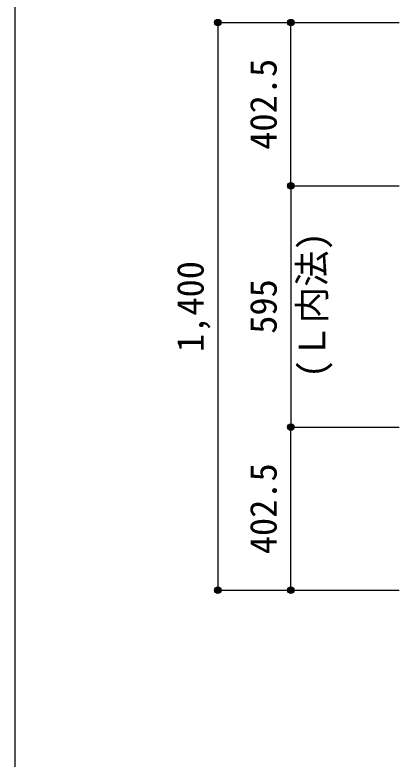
# Model space of a CAD drawing. Units: millimetres at full size, sheet at 1:30; details may follow other scales. Extents: x -5973 to 5954, y -4195 to 4201.
# Drawn here: x -5973 to -5026, y 1407 to 3242 of the extents above; entities that cross this region are included whole.
import ezdxf
from ezdxf.enums import TextEntityAlignment as Align

# ---------------------------------------------------------------- set-up
doc = ezdxf.new("R2010")
doc.units = ezdxf.units.MM
doc.header["$LTSCALE"] = 30
doc.header["$PDMODE"] = 32
doc.header["$PDSIZE"] = 15
for name, color, linetype in [('0-7_文字', 4, 'Continuous'), ('0-D_寸法', 4, 'Continuous'), ('F-0_枠', 6, 'Continuous')]:
    doc.layers.add(name, color=color, linetype=linetype)
doc.styles.add('ＭＳ ゴシック', font='')
doc.styles.get('ＭＳ ゴシック').set_extended_font_data('MS Gothic')

msp = doc.modelspace()

# ---------------------------------------------------------------- linework, layer by layer
at = {"layer": '0-D_寸法'}
for p, q in [((-5472.84, 3223.3), (-5292.84, 3223.3)), ((-5472.84, 3223.3), (-5292.84, 3223.3)), ((-5472.84, 3223.3), (-5472.84, 1823.3)), ((-5292.84, 3223.3), (-5025.8, 3223.3)), ((-5292.84, 2820.8), (-5292.84, 3223.3)), ((-5292.84, 3223.3), (-5025.8, 3223.3)), ((-5292.84, 2820.8), (-5025.8, 2820.8)), ((-5292.84, 2820.8), (-5292.84, 2225.8)), ((-5292.84, 2820.8), (-5025.8, 2820.8)), ((-5292.84, 2225.8), (-5025.8, 2225.8)), ((-5292.84, 1823.3), (-5292.84, 2225.8)), ((-5292.84, 2225.8), (-5025.8, 2225.8)), ((-5472.84, 1823.3), (-5292.84, 1823.3)), ((-5292.84, 1823.3), (-5025.8, 1823.3)), ((-5292.84, 1823.3), (-5025.8, 1823.3)), ((-5292.84, 1823.3), (-5025.8, 1823.3))]:
    msp.add_line(p, q, dxfattribs=at)
for centre, radius in [((-5472.84, 3223.3), 8), ((-5292.84, 3223.3), 8), ((-5472.84, 3223.3), 7.2), ((-5472.84, 3223.3), 6.4), ((-5472.84, 3223.3), 5.6), ((-5472.84, 3223.3), 4.8), ((-5472.84, 3223.3), 4), ((-5472.84, 3223.3), 3.2), ((-5472.84, 3223.3), 2.4), ((-5472.84, 3223.3), 1.6), ((-5472.84, 3223.3), 0.8), ((-5292.84, 3223.3), 7.2), ((-5292.84, 3223.3), 6.4), ((-5292.84, 3223.3), 5.6), ((-5292.84, 3223.3), 4.8), ((-5292.84, 3223.3), 4), ((-5292.84, 3223.3), 3.2), ((-5292.84, 3223.3), 2.4), ((-5292.84, 3223.3), 1.6), ((-5292.84, 3223.3), 0.8), ((-5292.84, 2820.8), 8), ((-5292.84, 2820.8), 7.2), ((-5292.84, 2820.8), 6.4), ((-5292.84, 2820.8), 5.6), ((-5292.84, 2820.8), 4.8), ((-5292.84, 2820.8), 4), ((-5292.84, 2820.8), 3.2), ((-5292.84, 2820.8), 2.4), ((-5292.84, 2820.8), 1.6), ((-5292.84, 2820.8), 0.8), ((-5292.84, 2225.8), 8), ((-5292.84, 2225.8), 7.2), ((-5292.84, 2225.8), 6.4), ((-5292.84, 2225.8), 5.6), ((-5292.84, 2225.8), 4.8), ((-5292.84, 2225.8), 4), ((-5292.84, 2225.8), 3.2), ((-5292.84, 2225.8), 2.4), ((-5292.84, 2225.8), 1.6), ((-5292.84, 2225.8), 0.8), ((-5472.84, 1823.3), 8), ((-5472.84, 1823.3), 7.2), ((-5472.84, 1823.3), 6.4), ((-5472.84, 1823.3), 5.6), ((-5472.84, 1823.3), 4.8), ((-5472.84, 1823.3), 4), ((-5472.84, 1823.3), 3.2), ((-5472.84, 1823.3), 2.4), ((-5472.84, 1823.3), 1.6), ((-5472.84, 1823.3), 0.8), ((-5292.84, 1823.3), 8), ((-5292.84, 1823.3), 7.2), ((-5292.84, 1823.3), 6.4), ((-5292.84, 1823.3), 5.6), ((-5292.84, 1823.3), 4.8), ((-5292.84, 1823.3), 4), ((-5292.84, 1823.3), 3.2), ((-5292.84, 1823.3), 2.4), ((-5292.84, 1823.3), 1.6), ((-5292.84, 1823.3), 0.8)]:
    msp.add_circle(centre, radius, dxfattribs=at)
at = {"layer": '0-D_寸法', "color": 7}
for p in [(-5472.84, 3223.3), (-5292.84, 3223.3), (-5292.84, 2820.8), (-5292.84, 2225.8), (-5472.84, 1823.3), (-5292.84, 1823.3)]:
    msp.add_point(p, dxfattribs=at)
at = {"layer": 'F-0_枠'}
msp.add_line((-5972.88, 4201.15), (-5972.88, -4195.24), dxfattribs=at)

# ---------------------------------------------------------------- texts
at = {"layer": '0-7_文字', "style": 'ＭＳ ゴシック'}
msp.add_text('(Ｌ内法)', height=65.98, rotation=90, dxfattribs=at).set_placement((-5187.78, 2346.7), align=Align.BOTTOM_LEFT)
at = {"layer": '0-D_寸法', "style": 'ＭＳ ゴシック'}
for s, p in [('402.5', (-5307.84, 2909.55)), ('1,400', (-5487.84, 2410.8)), ('595', (-5307.84, 2455.8)), ('402.5', (-5307.84, 1912.05))]:
    msp.add_text(s, height=65.98, rotation=90, dxfattribs=at).set_placement(p, align=Align.BOTTOM_LEFT)

doc.saveas('drawing.dxf')
